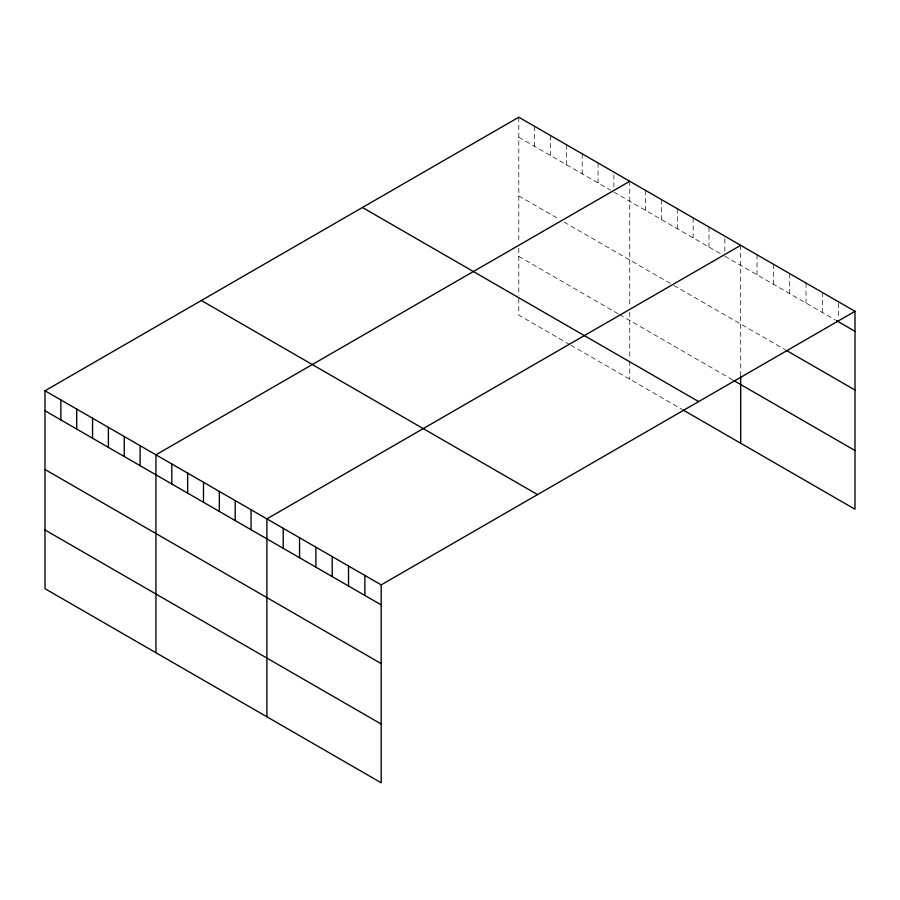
<?xml version="1.0" encoding="UTF-8"?>
<svg xmlns="http://www.w3.org/2000/svg" width="900" height="900" viewBox="0 0 900 900"><rect width="100%" height="100%" fill="white"/><g stroke="black" fill="none" stroke-linecap="round" stroke-linejoin="round"><path stroke-width="0.67" stroke-dasharray="4.5 3.38" d="M518.805 137.227L610.504 190.17M613.901 192.127L721.451 254.216M724.837 256.185L835.166 319.882M518.805 195.93L559.553 219.465M564.086 222.075L672.761 284.827M673.898 285.48L785.014 349.627M518.805 256.421L618.424 313.942M619.56 314.595L732.769 379.957M569.745 344.543L518.805 315.135L518.805 296.955M570.881 345.195L681.817 409.252M838.665 303.233L838.665 317.902M822.341 292.466L822.341 312.469M806.006 283.039L806.006 303.041M789.683 273.611L789.683 293.614M773.347 264.184L773.347 284.186M757.024 254.756L757.024 274.759M740.689 245.329L740.689 376.279M724.837 238.849L724.837 252.18M708.998 227.025L708.998 247.028M693.146 217.879L693.146 237.881M677.295 208.721L677.295 228.735M661.444 199.575L661.444 219.578M645.592 190.429L645.592 210.431M629.741 181.271L629.741 305.359M629.741 312.233L629.741 358.223M629.741 361.012L629.741 379.181M613.901 174.791L613.901 188.123M598.05 162.968L598.05 182.981M582.199 153.821L582.199 173.824M566.347 144.675L566.347 164.678M550.496 135.517L550.496 155.531M534.645 126.371L534.645 146.374M518.805 117.214L518.805 241.301M518.805 248.175L518.805 295.56"/><path stroke-width="1.35" d="M855 311.321L381.195 584.865L381.195 782.786L45 588.679L45 390.769L518.805 117.214L855 311.321L855 509.231L682.954 409.905M629.741 181.271L155.947 454.815L155.947 652.736M740.689 245.329L266.895 518.873L266.895 716.783M836.336 320.558L855 331.324M786.184 350.303L855 390.037M733.894 380.61L855 450.529M362.441 207.484L698.648 401.591M201.352 300.499L537.559 494.595M45 390.769L381.195 584.865M45 410.771L381.195 604.879M45 469.485L381.195 663.581M45 529.965L381.195 724.072M740.689 376.279L740.689 443.239M364.871 575.438L364.871 595.451M348.536 566.01L348.536 586.024M332.213 556.582L332.213 576.585M315.877 547.155L315.877 567.158M299.554 537.727L299.554 557.73M283.219 528.3L283.219 548.303M251.044 509.726L251.044 529.729M235.192 500.569L235.192 520.582M219.341 491.423L219.341 511.425M203.49 482.265L203.49 502.279M187.65 473.119L187.65 493.121M171.799 463.973L171.799 483.975M140.096 445.669L140.096 465.671M124.245 436.522L124.245 456.525M108.394 427.365L108.394 447.368M92.554 418.219L92.554 438.221M76.703 409.061L76.703 429.075M60.851 399.915L60.851 419.918"/></g></svg>
